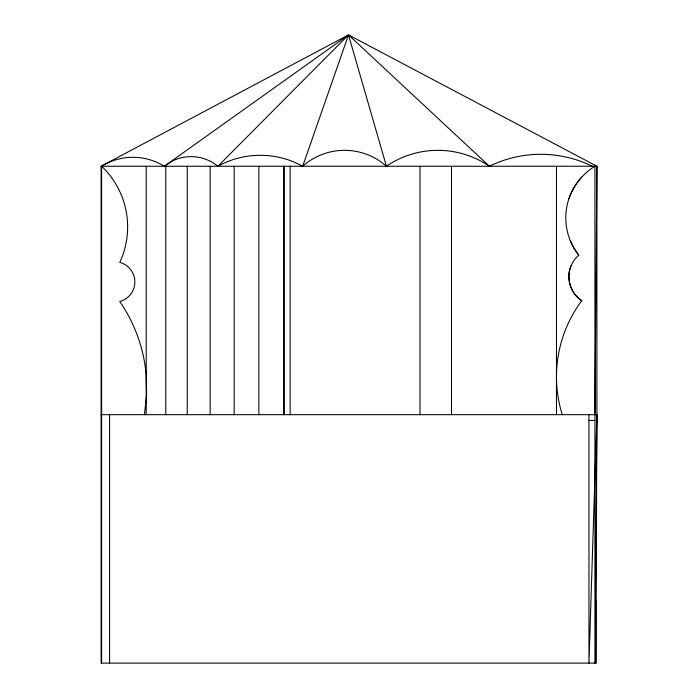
<?xml version="1.0" encoding="UTF-8"?>
<svg xmlns="http://www.w3.org/2000/svg" width="698" height="698" viewBox="0 0 698 698"><rect width="100%" height="100%" fill="white"/><g stroke="black" fill="none" stroke-linecap="round" stroke-linejoin="round"><path stroke-width="1.05" d="M568.879 198.808C573.468 185.345 582.804 173.68 594.932 166.246L594.932 663.1L596.903 414.673L596.903 166.246L348.503 34.9L101.097 166.246L101.097 663.1L595.909 663.1L596.903 414.673L101.097 414.673M594.932 414.673L596.903 166.246L101.097 166.246M596.903 414.673L588.964 663.1L588.964 414.673M144.407 414.673L146.589 395.007L146.205 375.227A152.19 152.19 0 0 0 119.759 301.536A20.233 20.233 0 0 0 119.759 262.396A83.795 83.795 0 0 0 101.629 166.246A59.33 59.33 0 0 1 164.318 166.246L348.503 34.9L489.368 166.246A116.906 116.906 0 0 1 592.314 166.246M581.774 176.969A60.255 60.255 0 0 0 578.747 255.163A28.592 28.592 0 0 0 571.077 265.772C565.755 278.057 570.475 293.509 581.774 300.69A126.957 126.957 0 0 0 562.265 414.673M164.318 166.246L172.423 160.994A42.098 42.098 0 0 1 217.881 166.246A87.599 87.599 0 0 1 302.679 166.246L348.503 34.9L386.43 166.246A91.159 91.159 0 0 1 489.368 166.246M571.077 265.772C565.755 278.04 570.51 293.492 581.774 300.69M217.881 166.246L348.503 34.9M588.964 420.475L594.932 420.475M578.747 255.163L573.957 248.13L570.214 240.487M595.743 599.905L595.909 663.1M556.481 166.246L556.481 414.673M451.51 166.246L451.51 414.673M420.013 166.246L420.013 414.673M290.124 166.246L290.124 414.673M283.99 166.246L283.99 414.673M283.859 166.246L283.859 414.673M258.862 166.246L258.862 414.673M234.162 166.246L234.162 414.673M210.159 166.246L210.159 414.673M187.247 166.246L187.247 414.673M165.792 166.246L165.792 414.673M146.205 166.246L146.205 414.673M109.586 414.673L109.586 663.1M101.629 166.246L101.629 663.1M302.679 166.246A63.029 63.029 0 0 1 386.43 166.246"/></g></svg>
